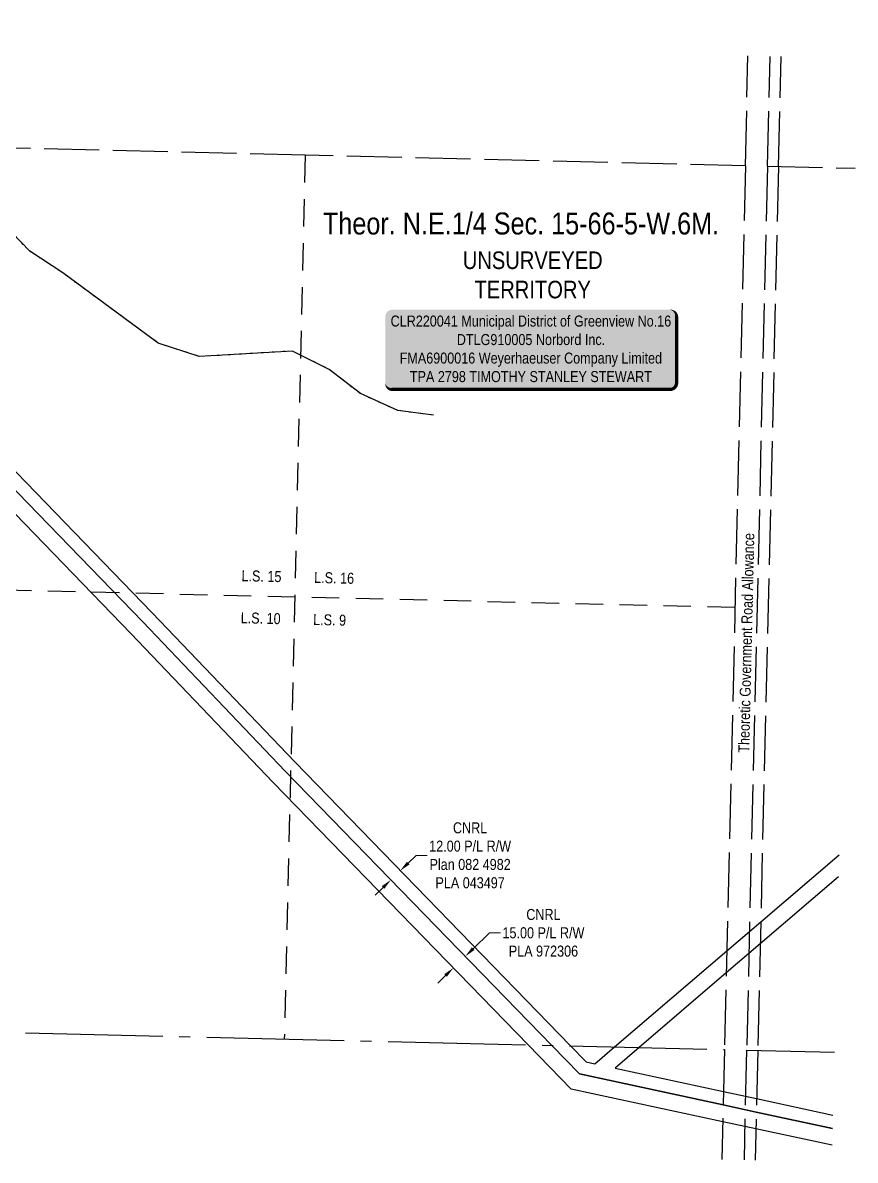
# Model space of a CAD drawing. Extents: x 391663 to 395272, y 6063619 to 6066351.
# Drawn here: x 392747 to 393504, y 6063966 to 6065001 of the extents above; entities that cross this region are included whole.
import ezdxf
from ezdxf.enums import TextEntityAlignment as Align

# ---------------------------------------------------------------- set-up
doc = ezdxf.new("R2010")
doc.units = 0
doc.header["$LTSCALE"] = 5
doc.header["$PDSIZE"] = 0.5
for name, pattern in [('foc-LSD', [8, 5, -3]), ('foc-QUARTERLINE', [33, 25, -3, 2, -3]), ('foc-UNSURVEYED', [12.5, 10, -2.5]), ('foc-WHEELTRACKS', [2, 0.4, -1.6])]:
    doc.linetypes.add(name, pattern=pattern)
doc.layers.get('Defpoints').update_dxf_attribs({"color": 9})
for name, color, linetype in [('AB_LCON', 7, 'Continuous'), ('C-RW', 13, 'Continuous'), ('C-SYMBOL', 7, 'Continuous'), ('L-ROAD-T', 7, 'Continuous'), ('L-SECQ', 8, 'foc-QUARTERLINE'), ('L-SECTION-LSD', 7, 'foc-LSD'), ('L-UNS-T', 3, 'Continuous'), ('L-USEC', 7, 'foc-UNSURVEYED'), ('T-WATER-P3', 160, 'foc-WHEELTRACKS')]:
    doc.layers.add(name, color=color, linetype=linetype)
doc.layers.add('C-RW-T', color=13, linetype='Continuous', lineweight=9)
doc.styles.add('100L', font='', dxfattribs={"height": 11})
doc.styles.add('175L', font='', dxfattribs={"height": 20})
doc.styles.add('80', font='', dxfattribs={"height": 10})
doc.styles.add('80CG', font='', dxfattribs={"height": 10})
doc.styles.add('80L', font='', dxfattribs={"height": 10})
doc.styles.add('foc-LtypeFont', font='', dxfattribs={"height": 7.35})
doc.styles.get('100L').set_extended_font_data('Arial Narrow')
doc.styles.get('175L').set_extended_font_data('Arial Narrow')
doc.styles.get('80').set_extended_font_data('Arial Narrow')
doc.styles.get('80CG').set_extended_font_data('Arial Narrow')
doc.styles.get('80L').set_extended_font_data('Arial Narrow')
doc.styles.get('foc-LtypeFont').set_extended_font_data('Arial Narrow')
doc.linetypes.add('foc-TOPO-flowdirection-NOLINE', pattern='A,0,[">",foc-LtypeFont,S=0.3,R=0,X=0,Y=-0.945],-20,[">",foc-LtypeFont,S=0.3,R=0,X=0,Y=-0.945],0', length=20)
doc.dimstyles.new('Compass 5 000', dxfattribs={"dimscale": 5, "dimtxt": 9, "dimasz": 2, "dimexe": 0.2, "dimexo": 0.0625, "dimgap": 0.5, "dimtad": 0, "dimtih": 1, "dimtoh": 1, "dimzin": 0, "dimdsep": 46, "dimtxsty": '80CG', "dimcen": 0.1, "dimse1": 1, "dimse2": 1, "dimclrd": 256, "dimclrt": 256, "dimaunit": 1, "dimadec": 4, "dimazin": 0, "dimtfac": 0.06, "dimtofl": 0, "dimtmove": 0, "dimatfit": 1, "dimfxl": 0.2, "dimtolj": 1, "dimtzin": 0, "dimlwd": -1, "dimarcsym": 0})

# ---------------------------------------------------------------- blocks, each defined once
blk = doc.blocks.new('*U364')
h = blk.add_hatch(color=255)
edge = h.paths.add_edge_path()
edge.add_line((-126.5, -37), (126.5, -37))
edge.add_arc((126.5, -31), 6, 270, 360)
edge.add_line((132.5, -31), (132.5, 29.5))
edge.add_arc((126.5, 29.5), 6, 0, 90)
edge.add_line((126.5, 35.5), (-126.5, 35.5))
edge.add_arc((-126.5, 29.5), 6, 90, 180)
edge.add_line((-132.5, 29.5), (-132.5, -31))
edge.add_arc((-126.5, -31), 6, 180, 270)
at = {"color": 44, "flags": 128}
blk.add_lwpolyline([(-126.5, -37, 3, 3, 0), (126.5, -37, 3, 3, 0.414214), (132.5, -31, 3, 3, 0), (132.5, 29.5, 3, 0, 0.414214), (126.5, 35.5, 0, 0, 0), (-126.5, 35.5, 0, 0, 0.414214), (-132.5, 29.5, 0, 0, 0), (-132.5, -31, 0, 3, 0.414214)], format="xyseb", close=True, dxfattribs=at)
at = {"color": 44, "style": '80'}
blk.add_attdef('ENTER_TEXT_001', (-36, -5), '', height=10, dxfattribs=at)
blk = doc.blocks.new('*D367')
at = {"layer": 'C-RW-T', "transparency": 16777216}
for p, q in [((393097.2, 6064236.3), (393104.4, 6064243.3)), ((393104.4, 6064243.3), (393114.4, 6064243.3)), ((393074.3, 6064214), (393067.1, 6064207.1))]:
    blk.add_line(p, q, dxfattribs=at)
for points in [[(393096, 6064237.5), (393098.4, 6064235.1), (393090, 6064229.4)], [(393073.1, 6064215.2), (393075.4, 6064212.8), (393081.4, 6064221)]]:
    blk.add_solid(points, dxfattribs=at)
at = {"layer": 'Defpoints', "color": 0, "transparency": 16777216}
for p in [(393090, 6064229.4), (393090.9, 6064228.5), (393082.3, 6064220.1)]:
    blk.add_point(p, dxfattribs=at)
at = {"layer": 'C-RW-T', "transparency": 16777216, "insert": (393153.5, 6064243.3), "char_height": 10, "attachment_point": 5, "style": '80CG'}
blk.add_mtext('\\A1;CNRL\\P12.00 P/L R/W\\PPlan 082 4982\\PPLA 043497', dxfattribs=at)
blk = doc.blocks.new('*D368')
at = {"layer": 'C-RW-T', "transparency": 16777216}
for p, q in [((393156.2, 6064158.4), (393171.1, 6064172.8)), ((393171.1, 6064172.8), (393181.1, 6064172.8)), ((393131.1, 6064134), (393124, 6064127))]:
    blk.add_line(p, q, dxfattribs=at)
for points in [[(393155.1, 6064159.6), (393157.4, 6064157.2), (393149.1, 6064151.4)], [(393130, 6064135.2), (393132.3, 6064132.8), (393138.3, 6064141)]]:
    blk.add_solid(points, dxfattribs=at)
at = {"layer": 'Defpoints', "color": 0, "transparency": 16777216}
for p in [(393144.3, 6064156.3), (393149.1, 6064151.4), (393133.6, 6064145.8)]:
    blk.add_point(p, dxfattribs=at)
at = {"layer": 'C-RW-T', "transparency": 16777216, "insert": (393220.2, 6064172.8), "char_height": 10, "attachment_point": 5, "style": '80CG'}
blk.add_mtext('\\A1;CNRL\\P15.00 P/L R/W\\PPLA 972306', dxfattribs=at)

msp = doc.modelspace()

# ---------------------------------------------------------------- linework, layer by layer
at = {"layer": 'C-RW', "flags": 128}
msp.add_lwpolyline([(393488.583, 6064223.776), (393417.326, 6064162.773), (393386.532, 6064136.411), (393307.177, 6064068.475), (393285.315, 6064049.76), (393383.985, 6064028.496), (393414.005, 6064022.027), (393483.468, 6064007.058)], dxfattribs=at)
at = {"layer": 'L-SECQ'}
for p, q in [((392584.076, 6064085.777), (393384.885, 6064066.623)), ((393404.988, 6064066.142), (393484.817, 6064064.232))]:
    msp.add_line(p, q, dxfattribs=at)
at = {"layer": 'L-SECTION-LSD'}
for p, q in [((393003.528, 6064880.314), (392984.48, 6064076.2)), ((393394.374, 6064468.679), (392593.635, 6064487.834))]:
    msp.add_line(p, q, dxfattribs=at)
at = {"layer": 'L-USEC'}
for p, q in [((393403.862, 6064870.736), (393406.221, 6064970.669)), ((393423.966, 6064870.262), (393426.324, 6064970.189)), ((393434.022, 6064870.025), (393436.38, 6064969.948)), ((393403.862, 6064870.736), (393384.885, 6064066.623)), ((393423.966, 6064870.262), (393404.988, 6064066.148)), ((393434.022, 6064870.025), (393415.045, 6064065.911)), ((393423.965, 6064870.254), (393503.795, 6064868.344)), ((393384.885, 6064066.623), (393382.527, 6063966.689)), ((393404.988, 6064066.148), (393402.629, 6063966.189)), ((393415.045, 6064065.911), (393412.685, 6063965.939))]:
    msp.add_line(p, q, dxfattribs=at)
msp.add_lwpolyline([(393403.862, 6064870.736), (393003.528, 6064880.314), (392603.195, 6064889.892)], dxfattribs=at)
at = {"layer": 'T-WATER-P3', "linetype": 'foc-TOPO-flowdirection-NOLINE', "flags": 128}
msp.add_lwpolyline([(393120.3, 6064643.751), (393087.683, 6064647.994), (393053.66, 6064663.374), (393025.379, 6064685.34), (392991.978, 6064702.084), (392907.182, 6064697.118), (392869.686, 6064709.377), (392783.087, 6064773.12), (392753.1, 6064792.872), (392704.621, 6064843.107), (392676.571, 6064865.243), (392633.556, 6064870.632), (392598.674, 6064884.308), (392572.499, 6064906.84), (392552.356, 6064936.755), (392515.03, 6064949.014), (392480.888, 6064964.792), (392407.37, 6064989.078), (392399.093, 6064994.757)], dxfattribs=at)
at = {"layer": 'T-WATER-P3', "flags": 128}
msp.add_lwpolyline([(393120.3, 6064643.751), (393087.683, 6064647.994), (393053.66, 6064663.374), (393025.379, 6064685.34), (392991.978, 6064702.084), (392907.182, 6064697.118), (392869.686, 6064709.377), (392783.087, 6064773.12), (392753.1, 6064792.872), (392704.621, 6064843.107), (392676.571, 6064865.243), (392633.556, 6064870.632), (392598.674, 6064884.308), (392572.499, 6064906.84), (392552.356, 6064936.755), (392515.03, 6064949.014), (392480.888, 6064964.792), (392407.37, 6064989.078), (392399.093, 6064994.757)], dxfattribs=at)

# ---------------------------------------------------------------- block references
at = {"layer": 'AB_LCON'}
ref = msp.add_blockref('*U364', (393208.814, 6064704.145), dxfattribs=dict(at, xscale=0.999609, yscale=0.999609, zscale=0.999609))
ref.add_attrib('ENTER_TEXT_001', 'CLR220041 Municipal District of Greenview No.16', (393081.2, 6064724.399), dxfattribs={"layer": '0', "color": 44, "height": 9.99609, "style": '80'})
ref.add_attrib('ENTER_TEXT_002', 'DTLG910005 Norbord Inc.', (393141.402, 6064707.562), dxfattribs={"layer": '0', "color": 44, "height": 9.99609, "style": '80'})
ref.add_attrib('ENTER_TEXT_003', 'FMA6900016 Weyerhaeuser Company Limited', (393089.407, 6064690.724), dxfattribs={"layer": '0', "color": 44, "height": 9.99609, "style": '80'})
ref.add_attrib('ENTER_TEXT_004', 'TPA 2798 TIMOTHY STANLEY STEWART', (393098.697, 6064673.887), dxfattribs={"layer": '0', "color": 44, "height": 9.99609, "style": '80'})

# ---------------------------------------------------------------- texts
at = {"layer": 'C-SYMBOL', "color": 3, "style": '175L'}
msp.add_text('Theor. N.E.1/4 Sec. 15-66-5-W.6M.', height=20, dxfattribs=at).set_placement((393199.818, 6064802.141), align=Align.BOTTOM_CENTER)
at = {"layer": 'L-ROAD-T', "style": '80L'}
msp.add_text('Theoretic Government Road Allowance', height=9.99609, rotation=88.648065, dxfattribs=at).set_placement((393404.711, 6064436.633), align=Align.MIDDLE_CENTER)
at = {"layer": 'L-UNS-T', "color": 3, "insert": (393210.433, 6064771.27), "char_height": 16, "attachment_point": 5, "style": '80L'}
msp.add_mtext_dynamic_manual_height_columns('UNSURVEYED TERRITORY', width=126.41375, gutter_width=47.5, heights=[0], dxfattribs=at)

# ---------------------------------------------------------------- dimensions: what is measured, and where the dimension line sits
at = {"layer": 'C-RW-T'}
dim = msp.add_aligned_dim(p1=(393082.315, 6064220.095), p2=(393090.92, 6064228.456), distance=1.267, text='CNRL\\P12.00 P/L R/W\\PPlan 082 4982\\PPLA 043497', dimstyle='Compass 5 000', dxfattribs=at)
dim.commit()
dim.dimension.update_dxf_attribs({"geometry": '*D367', "text_midpoint": (393153.468, 6064243.301)})
dim = msp.add_linear_dim(base=(393149.055, 6064151.403), p1=(393133.578, 6064145.808), p2=(393144.336, 6064156.26), angle=44.174553, text='CNRL\\P15.00 P/L R/W\\PPLA 972306', dimstyle='Compass 5 000', dxfattribs=at)
dim.commit()
dim.dimension.update_dxf_attribs({"geometry": '*D368', "text_midpoint": (393220.162, 6064172.799), "dimtype": 161})

# ---------------------------------------------------------------- next in the draw order: texts
at = {"layer": 'L-SECTION-LSD', "char_height": 10, "attachment_point": 1, "rotation": 358.629642, "style": '100L', "bg_fill": 3, "box_fill_scale": 1.5, "bg_fill_color": 256, "bg_fill_transparency": 0}
for s, width, insert in [('\\pi1.8458;L.S. 15', 36.85945, (392943.869, 6064502.794)), ('L.S. 16', 36.94144, (393011.809, 6064501.169)), ('\\pi2.02908;L.S. 10', 36.95405, (392942.954, 6064464.521)), ('L.S. 9', 30.52728, (393010.894, 6064462.895))]:
    msp.add_mtext_dynamic_manual_height_columns(s, width=width, gutter_width=55, heights=[0], dxfattribs=dict(at, insert=insert))

# ---------------------------------------------------------------- next in the draw order: linework, layer by layer
at = {"layer": 'C-RW', "flags": 128}
for points in [[(393482.82, 6063979.581), (393413.356, 6063994.551), (393383.337, 6064001.02), (393245.371, 6064030.752), (393206.376, 6064070.88), (392974.494, 6064309.545), (392844.856, 6064445.218), (392598.67, 6064699.59), (392498.84, 6064802.739), (392489.079, 6064812.825), (392469.566, 6064832.987), (392459.813, 6064843.078), (392439.756, 6064861.865), (392404.783, 6064894.623), (392394.598, 6064904.17), (392147.634, 6065000.771)], [(392191.484, 6064999.723), (392402.739, 6064917.089), (392427.299, 6064894.085), (392440.232, 6064881.978), (392460.297, 6064863.191), (392470.073, 6064854.037), (392489.586, 6064833.874), (392499.349, 6064823.785), (392599.171, 6064720.645), (392855.667, 6064455.613), (392985.294, 6064319.952), (393227.787, 6064070.369), (393252.966, 6064044.458), (393383.697, 6064016.284), (393413.716, 6064009.815), (393483.18, 6063994.846)], [(393483.18, 6063994.846), (393413.716, 6064009.815), (393383.697, 6064016.284), (393252.966, 6064044.458), (393227.787, 6064070.369), (392985.294, 6064319.952), (392855.667, 6064455.613), (392599.171, 6064720.645), (392499.349, 6064823.784), (392489.586, 6064833.873), (392470.073, 6064854.037), (392470.473, 6064871.005), (392489.994, 6064850.819), (392599.573, 6064737.56), (392864.315, 6064463.929), (392993.935, 6064328.277), (393244.912, 6064069.961), (393259.042, 6064055.421), (393266.89, 6064053.73), (393284.74, 6064069.01), (393387.008, 6064156.563), (393417.801, 6064182.925), (393489.058, 6064243.927)]]:
    msp.add_lwpolyline(points, dxfattribs=at)

doc.saveas('drawing.dxf')
